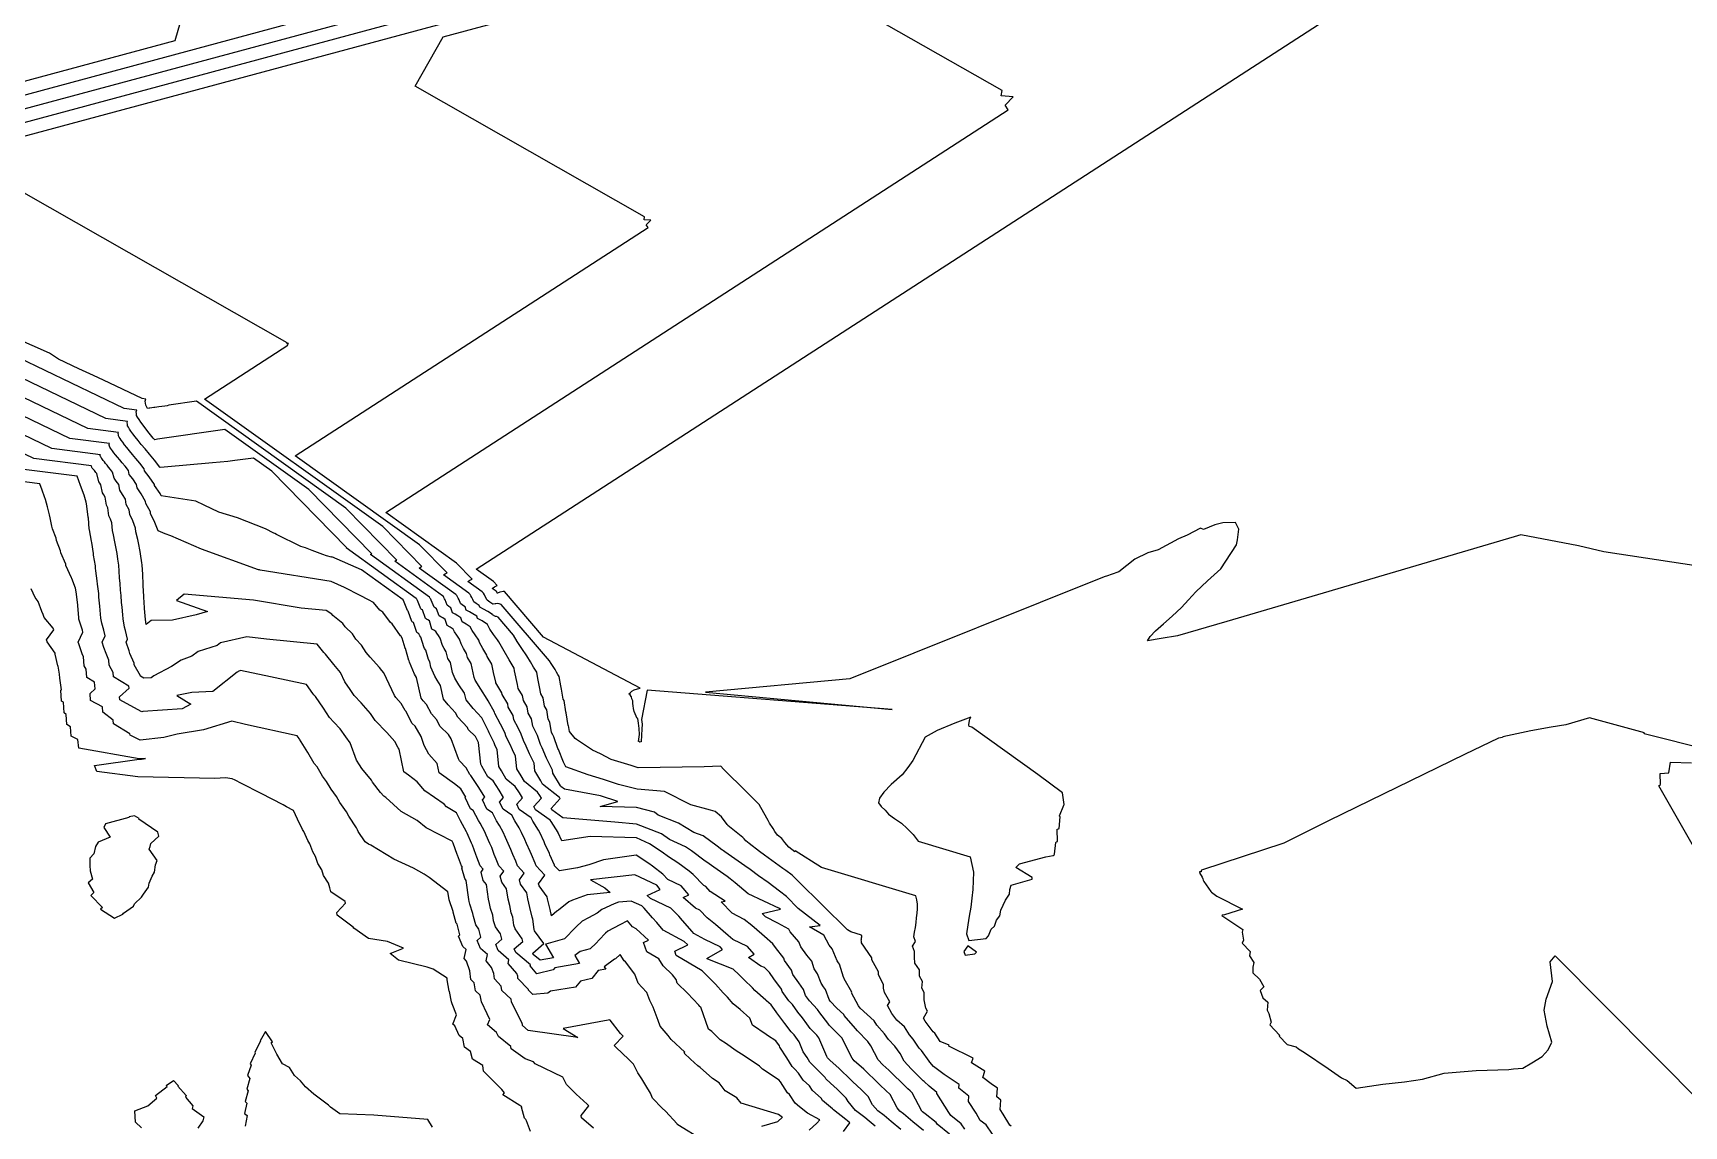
# Model space of a CAD drawing. Header units: metres. Extents: x 706349 to 713144, y 2649082 to 2655455.
# Drawn here: x 711217.5 to 711610.5, y 2652221.4 to 2652481.5 of the extents above; entities that cross this region are included whole.
import ezdxf

# ---------------------------------------------------------------- set-up
doc = ezdxf.new("R2010")
doc.units = ezdxf.units.M
doc.layers.add('C-TOPO-MAJR', color=9, linetype='Continuous')
doc.layers.add('C-TOPO-MINR', color=8, linetype='Continuous')

msp = doc.modelspace()

# ---------------------------------------------------------------- linework, layer by layer
at = {"layer": 'C-TOPO-MAJR', "color": 9, "linetype": 'Continuous', "lineweight": -3, "flags": 128}
for points, elevation in [([(711204.66, 2652454.05), (711441.5, 2652517.83)], -10), ([(711439.31, 2652220.66), (711438.43, 2652221.94), (711435.94, 2652223.87), (711435.48, 2652224.66), (711432.61, 2652229.12), (711432.63, 2652229.39), (711430.78, 2652230.89), (711429.6, 2652232.02), (711429.43, 2652232.19), (711427.12, 2652234.44), (711426.51, 2652234.99), (711424.83, 2652236.87), (711423.91, 2652238.67), (711422.62, 2652240.43), (711421.1, 2652241.97), (711420.15, 2652243.37), (711418.38, 2652245.38), (711417.71, 2652246.45), (711414.42, 2652249.41), (711413.97, 2652250), (711412.32, 2652253.07), (711412.44, 2652253.27), (711410.61, 2652256.46), (711410.47, 2652256.82), (711410.44, 2652256.86), (711409.49, 2652259.92), (711409.23, 2652260.26), (711408.89, 2652260.71), (711407.74, 2652263.6), (711407.01, 2652264.46), (711405.78, 2652266.85), (711402.34, 2652268.77), (711404.91, 2652269.11), (711399.65, 2652273.19), (711396.85, 2652275.98), (711395.17, 2652277.31), (711392.5, 2652279.36), (711390.18, 2652280.95), (711388.2, 2652282.42), (711386.92, 2652283.34), (711382.19, 2652286.61), (711381.87, 2652286.85), (711381.65, 2652287.01), (711381.5, 2652287.12), (711380.37, 2652288.02), (711377.02, 2652290.42), (711374.76, 2652291.28), (711371.16, 2652293.48), (711366.34, 2652295.34), (711365.47, 2652296.1), (711361.19, 2652297.23), (711352.49, 2652297.46), (711356.67, 2652298.61), (711352.6, 2652299.96), (711343.99, 2652301.53), (711343.13, 2652302.22), (711343.05, 2652302.34), (711341.26, 2652305.33), (711341.18, 2652306.09), (711339.74, 2652308.97), (711338.72, 2652311.37), (711338.32, 2652312.18), (711337.61, 2652314.32), (711337.11, 2652315.31), (711336.45, 2652316.52), (711336.15, 2652318.3), (711335.39, 2652319.64), (711335.15, 2652321.17), (711334.22, 2652322.68), (711334.03, 2652323.88), (711333.01, 2652325.54), (711332.86, 2652326.44), (711332.15, 2652329.71), (711332.04, 2652330.37), (711330.85, 2652332.31), (711329.63, 2652334.37), (711328.36, 2652336.6), (711328.03, 2652337.05), (711327.09, 2652338.34), (711326.26, 2652339.65), (711325.67, 2652340.75), (711324.43, 2652341.57), (711323.3, 2652342.17), (711323.12, 2652342.71), (711322.2, 2652343.31), (711321.36, 2652343.78), (711320.62, 2652344.15), (711320.34, 2652344.96), (711319.72, 2652345.36), (711319.27, 2652345.73), (711318.91, 2652346.63), (711318.67, 2652347), (711318.51, 2652347.35), (711318.37, 2652347.64), (711318.13, 2652347.86), (711309.43, 2652354.17), (711309.71, 2652354.39), (711310.08, 2652354.55), (711300.74, 2652364.07), (711258.35, 2652394.35), (711278.15, 2652407.16), (711278.15, 2652407.16), (711278.05, 2652407.3), (711278.3, 2652407.56), (711277.93, 2652407.6), (711277.96, 2652407.76), (711202.69, 2652450.59)], -10), ([(711410.46, 2652220.1), (711411.93, 2652222.17), (711411.37, 2652222.63), (711410.97, 2652222.97), (711408.01, 2652225.22), (711407.79, 2652225.48), (711405.43, 2652227.5), (711405.08, 2652228.02), (711403.01, 2652229.84), (711402.3, 2652230.95), (711400.81, 2652232.31), (711399.74, 2652233.98), (711398.83, 2652234.91), (711398.17, 2652235.55), (711396.95, 2652237.6), (711395.3, 2652240.18), (711395.17, 2652240.49), (711394.31, 2652241.67), (711392.31, 2652242.95), (711392.04, 2652243.22), (711388.77, 2652245.39), (711388.16, 2652247.08), (711385.8, 2652249.09), (711384.17, 2652250.5), (711382.83, 2652252.1), (711381.75, 2652253.06), (711379.98, 2652255.15), (711379.42, 2652255.68), (711376.78, 2652258.35), (711376.77, 2652258.36), (711376.76, 2652258.36), (711370.63, 2652262), (711370.24, 2652263.04), (711373.35, 2652264.51), (711372.49, 2652265.31), (711367.51, 2652267.98), (711366.03, 2652269.79), (711365, 2652270.95), (711362.98, 2652273.21), (711362.46, 2652273.76), (711359.92, 2652274.94), (711356.84, 2652274.66), (711355.83, 2652274.3), (711352.9, 2652272.95), (711351.81, 2652272.05), (711349.75, 2652270.95), (711348.22, 2652270.16), (711346.81, 2652268.82), (711346.1, 2652268.07), (711344.59, 2652266.49), (711344.02, 2652265.94), (711339.56, 2652264.71), (711339.51, 2652264.68), (711341.39, 2652261.42), (711338.22, 2652260.87), (711336.58, 2652262.25), (711336.48, 2652262.51), (711339.08, 2652264.8), (711339.07, 2652264.82), (711336.91, 2652267.82), (711336.81, 2652268.19), (711336.45, 2652270.6), (711336.29, 2652271.1), (711335.79, 2652273.39), (711335.25, 2652275.46), (711335.05, 2652276.89), (711333.56, 2652278.99), (711333.28, 2652279.96), (711334.44, 2652281.55), (711332.79, 2652283.32), (711332.39, 2652284.42), (711331.71, 2652285.98), (711331.26, 2652287.22), (711330.61, 2652288.63), (711329.98, 2652290.05), (711329.41, 2652291.32), (711328.57, 2652292.93), (711327.85, 2652294.05), (711326.86, 2652295.9), (711325.53, 2652296.83), (711324.48, 2652299.02), (711325.04, 2652299.62), (711323.61, 2652301.96), (711321.74, 2652304.84), (711321.47, 2652305.05), (711320.6, 2652306.61), (711318.99, 2652308.33), (711318.76, 2652308.77), (711317.03, 2652313.51), (711316.41, 2652314.57), (711314.45, 2652316.47), (711313.56, 2652318.16), (711312.34, 2652319.5), (711311.17, 2652321.67), (711310.38, 2652322.56), (711309.86, 2652323.18), (711308.8, 2652328.13), (711308.51, 2652328.56), (711308.3, 2652328.9), (711307.11, 2652331.8), (711307.05, 2652332.08), (711306.98, 2652332.2), (711306.13, 2652335), (711306.1, 2652335.05), (711306.08, 2652335.09), (711305.38, 2652337.48), (711305.05, 2652338.01), (711305, 2652338.06), (711302.96, 2652340.92), (711302.61, 2652341.2), (711300.78, 2652343.63), (711300.07, 2652344.11), (711298.51, 2652345.99), (711297.33, 2652346.64), (711295.4, 2652347.65), (711291.63, 2652349.5), (711288.5, 2652350.99), (711271.56, 2652353.69), (711271.4, 2652353.72), (711271.33, 2652353.73), (711271.24, 2652353.75), (711271.19, 2652353.78), (711257.57, 2652358.67), (711250.32, 2652361.8), (711248.95, 2652362.33), (711247.28, 2652362.99), (711246.51, 2652365.01), (711245.47, 2652367.18), (711245.43, 2652367.54), (711244.39, 2652369.49), (711244.31, 2652370.02), (711243.27, 2652371.79), (711242.3, 2652373.25), (711242.15, 2652374.03), (711241.25, 2652375.36), (711240.42, 2652376.45), (711240.19, 2652377.41), (711239.43, 2652378.37), (711238.74, 2652379.2), (711238.14, 2652379.93), (711237.61, 2652380.57), (711237.15, 2652381.13), (711236.75, 2652381.62), (711236.43, 2652382.04), (711236.17, 2652382.4), (711235.97, 2652382.7), (711235.81, 2652382.96), (711235.7, 2652383.17), (711235.66, 2652383.39), (711235.65, 2652383.57), (711235.71, 2652383.77), (711226.29, 2652384.98), (711162.03, 2652415.9)], -20), ([(711335.88, 2652220.07), (711335, 2652222.64), (711334.79, 2652222.98), (711334.49, 2652223.24), (711333.77, 2652225.87), (711333.83, 2652225.94), (711333.41, 2652226.28), (711329.33, 2652228.81), (711329.76, 2652229.33), (711329.09, 2652230.09), (711324.74, 2652234.49), (711324.55, 2652235.82), (711322.11, 2652237.33), (711321.64, 2652239.13), (711320.23, 2652240.17), (711319.81, 2652242.22), (711318.94, 2652242.93), (711317.88, 2652245.28), (711317.45, 2652245.65), (711318.34, 2652247.89), (711317.29, 2652250.5), (711317.08, 2652250.92), (711316.62, 2652253.43), (711316.52, 2652253.53), (711316.1, 2652256.2), (711316.1, 2652256.21), (711316.06, 2652256.55), (711312.76, 2652258.69), (711311.3, 2652259.18), (711304.47, 2652260.83), (711302.51, 2652262.42), (711305.71, 2652263.73), (711301.9, 2652265.29), (711297.34, 2652265.99), (711293.85, 2652268.47), (711293.7, 2652268.69), (711293.7, 2652268.72), (711289.92, 2652271.58), (711289.82, 2652272.22), (711291.86, 2652274.45), (711291.77, 2652274.82), (711288.37, 2652277.14), (711288.16, 2652278.08), (711287.86, 2652279.16), (711286.65, 2652281), (711286.25, 2652282.39), (711285.31, 2652283.84), (711284.77, 2652285.51), (711284.07, 2652286.61), (711283.38, 2652288.55), (711282.88, 2652289.31), (711281.96, 2652291.49), (711281.64, 2652291.96), (711280.46, 2652294.42), (711279.47, 2652296.5), (711277.86, 2652297.37), (711277.04, 2652297.84), (711271.84, 2652300.52), (711267.11, 2652302.94), (711265.6, 2652303.7), (711264.88, 2652304.02), (711263.28, 2652304.26), (711260.79, 2652304.12), (711242.46, 2652304.49), (711232.67, 2652305.73), (711232.13, 2652307.15), (711242.74, 2652308.72), (711243.33, 2652308.72), (711244.3, 2652308.82), (711242.74, 2652308.81), (711228.44, 2652311.31), (711228.2, 2652313.37), (711226.61, 2652314.13), (711226.39, 2652316.42), (711225.57, 2652316.91), (711225.37, 2652319.35), (711224.92, 2652319.69), (711224.72, 2652322.24), (711224.31, 2652322.46), (711224.13, 2652325.08), (711224.24, 2652325.19), (711223.91, 2652327.96), (711223.86, 2652327.99), (711223.8, 2652328.89), (711223.46, 2652330.83), (711223.43, 2652330.91), (711222.8, 2652333.7), (711222.74, 2652333.92), (711220.85, 2652336.61), (711220.67, 2652337.11), (711222.43, 2652339.49), (711222.28, 2652339.85), (711220.16, 2652342.4), (711219.88, 2652343.08), (711219.59, 2652343.81), (711218.72, 2652346.17), (711218.03, 2652347.13), (711217.09, 2652349.25)], -30), ([(711243.34, 2652220.99), (711241.87, 2652222.33), (711241.73, 2652224.99), (711244.86, 2652226.17), (711246.97, 2652228.06), (711246.62, 2652228.67), (711249.4, 2652230.81), (711249.21, 2652231.05), (711250.97, 2652232.23), (711252.01, 2652231.05), (711251.97, 2652230.92), (711253.92, 2652228.69), (711253.81, 2652228.3), (711255.51, 2652226.2), (711255.38, 2652225.58), (711258.14, 2652223.63), (711257.95, 2652222.62), (711256.74, 2652220.92)], -30)]:
    msp.add_lwpolyline(points, dxfattribs=dict(at, elevation=elevation))
at = {"layer": 'C-TOPO-MINR', "color": 8, "linetype": 'Continuous', "lineweight": -3, "flags": 128}
for points, elevation in [([(711445.86, 2652219.49), (711444.39, 2652221.65), (711442.97, 2652222.75), (711441.97, 2652224.44), (711440.18, 2652227.24), (711440.26, 2652228.49), (711437.88, 2652230.42), (711437.97, 2652231.32), (711434.41, 2652233.68), (711431.85, 2652235.59), (711430.99, 2652236.56), (711430.85, 2652236.83), (711429.01, 2652239.34), (711428.46, 2652239.9), (711426.98, 2652242.1), (711426.13, 2652243.07), (711424.93, 2652244.97), (711423.11, 2652246.61), (711421.92, 2652248.19), (711420.9, 2652250.07), (711421.43, 2652250.99), (711420.17, 2652253.2), (711419.98, 2652254.17), (711419.97, 2652255.03), (711418.73, 2652257.44), (711418.78, 2652258.11), (711417.17, 2652260.97), (711417.16, 2652261.44), (711414.69, 2652265.02), (711414.69, 2652265.18), (711414.69, 2652265.33), (711414.63, 2652265.48), (711414.72, 2652265.6), (711414.67, 2652265.73), (711414.69, 2652265.86), (711414.71, 2652265.99), (711414.73, 2652266.11), (711414.74, 2652266.24), (711414.76, 2652266.37), (711414.76, 2652266.49), (711414.77, 2652266.62), (711414.75, 2652266.73), (711414.72, 2652266.84), (711412.16, 2652267.61), (711411.35, 2652268.12), (711410.88, 2652268.58), (711409.92, 2652269.53), (711406.88, 2652272.52), (711398.22, 2652281.06), (711396.66, 2652282.18), (711395.95, 2652282.67), (711393.33, 2652284.56), (711391.61, 2652285.82), (711390.43, 2652286.7), (711387.96, 2652288.66), (711387.17, 2652289.27), (711386.78, 2652289.71), (711386.5, 2652290.08), (711382.89, 2652292.94), (711382.81, 2652293.05), (711382.76, 2652293.14), (711381.36, 2652294.95), (711379.88, 2652296.24), (711378.75, 2652296.54), (711374.11, 2652297.85), (711367.79, 2652300.98), (711361.32, 2652301.53), (711356.86, 2652302.65), (711353.31, 2652303.83), (711349.63, 2652304.97), (711344.36, 2652306.89), (711343.8, 2652308), (711342.55, 2652310.97), (711342.41, 2652311.26), (711341.5, 2652313.98), (711341.26, 2652314.45), (711340.95, 2652315.02), (711340.54, 2652317.49), (711340.14, 2652318.19), (711339.8, 2652320.45), (711339.27, 2652321.3), (711338.97, 2652323.25), (711338.37, 2652324.23), (711338.08, 2652325.91), (711337.65, 2652327.91), (711337.4, 2652329.36), (711336.65, 2652330.58), (711335.88, 2652331.89), (711335.07, 2652333.3), (711333.86, 2652334.99), (711332.75, 2652336.67), (711331.84, 2652338.2), (711328.21, 2652342.46), (711327.81, 2652342.64), (711327.56, 2652342.66), (711326.91, 2652343.01), (711326.88, 2652343.08), (711325.77, 2652343.81), (711324.76, 2652344.37), (711323.86, 2652344.82), (711323.73, 2652345.22), (711322.97, 2652345.7), (711322.42, 2652346.15), (711322.21, 2652346.67), (711321.92, 2652347.13), (711321.73, 2652347.55), (711321.56, 2652347.91), (711321.27, 2652348.17), (711315.22, 2652352.56), (711315.58, 2652352.83), (711316.06, 2652353.04), (711309.53, 2652359.7), (711279.9, 2652380.86), (711363.89, 2652435.2), (711363.89, 2652435.2), (711363.48, 2652435.81), (711364.54, 2652436.91), (711362.95, 2652437.05), (711363.08, 2652437.76), (711308.48, 2652468.83), (711315.16, 2652480.54), (711489.03, 2652527.37)], -8), ([(711155.79, 2652444.15), (711393.96, 2652508.29)], -12), ([(711142.19, 2652450.27), (711251.36, 2652479.67), (711258.54, 2652504.59)], -18), ([(711151.25, 2652446.19), (711346.43, 2652498.75)], -14), ([(711620.18, 2652353.68), (711591.44, 2652358.03), (711585.39, 2652359.42), (711571.67, 2652362.09), (711570.05, 2652361.58), (711523.27, 2652347.79), (711501.66, 2652341.46), (711489.95, 2652338.07), (711486.06, 2652337.39), (711482.77, 2652336.82), (711483.43, 2652337.85), (711484.66, 2652339.19), (711486.57, 2652340.88), (711488.63, 2652342.72), (711490.89, 2652344.75), (711492.54, 2652346.58), (711494.31, 2652348.51), (711497.11, 2652351.09), (711500.24, 2652353.96), (711501.44, 2652355.81), (711504.01, 2652359.67), (711504.19, 2652360.9), (711504.36, 2652362.15), (711504.54, 2652363.38), (711503.7, 2652364.98), (711500.71, 2652364.89), (711498.81, 2652364.45), (711496.14, 2652363.33), (711495.38, 2652363.69), (711492.26, 2652362.02), (711490.18, 2652361.13), (711485.33, 2652358.54), (711482.84, 2652357.8), (711479.74, 2652356.28), (711475.99, 2652353.27), (711474.14, 2652352.61), (711473.3, 2652352.32), (711472.49, 2652352.04), (711411.93, 2652327.84), (711377.56, 2652324.61), (711422.04, 2652320.52), (711363.68, 2652325.15), (711362.31, 2652318.13), (711362.48, 2652317.04), (711362.45, 2652315.84), (711362.31, 2652314.43), (711362.3, 2652312.78), (711361.91, 2652312.71), (711361.67, 2652312.87), (711361.62, 2652312.93), (711361.84, 2652314.54), (711361.77, 2652315.99), (711361.6, 2652317.24), (711361.43, 2652318.33), (711361.35, 2652318.4), (711360.62, 2652320.04), (711360.47, 2652320.72), (711360.38, 2652321.35), (711360.26, 2652321.97), (711360.29, 2652322.52), (711360.26, 2652322.55), (711360.03, 2652323.05), (711359.99, 2652323.51), (711359.9, 2652323.57), (711359.63, 2652324.02), (711359.33, 2652324.23), (711359.74, 2652324.56), (711360.01, 2652324.91), (711360.63, 2652325.19), (711361.4, 2652325.41), (711362.02, 2652325.62), (711338.98, 2652337.69), (711329.7, 2652348.56), (711329.64, 2652348.58), (711329.57, 2652348.59), (711329.49, 2652348.61), (711329.38, 2652348.6), (711328.72, 2652348.42), (711328.62, 2652348.41), (711328.1, 2652348.18), (711328.01, 2652348.18), (711327.89, 2652348.49), (711327.54, 2652348.8), (711326.81, 2652349.34), (711327.33, 2652349.73), (711328.02, 2652350.02), (711327.11, 2652350.95), (711323.01, 2652353.88), (711535.38, 2652491.27)], -4), ([(711146.72, 2652448.23), (711298.89, 2652489.21)], -16), ([(711450.35, 2652221.35), (711450, 2652221.62), (711448.47, 2652224.23), (711447.75, 2652225.35), (711447.89, 2652227.58), (711446.9, 2652228.38), (711447.11, 2652230.45), (711445.61, 2652231.45), (711443.59, 2652232.95), (711444.07, 2652234.46), (711440.87, 2652236.44), (711441.26, 2652237.52), (711435.53, 2652240.37), (711435.57, 2652240.68), (711433.42, 2652241.48), (711432.15, 2652243.5), (711431.8, 2652243.81), (711429.86, 2652246.38), (711429.49, 2652247.07), (711430.42, 2652248.72), (711429.99, 2652249.47), (711429.61, 2652251.45), (711429.6, 2652253.2), (711429.08, 2652254.19), (711429.22, 2652255.81), (711428.53, 2652257.03), (711428.51, 2652258.6), (711427.41, 2652260.19), (711427.35, 2652261.61), (711427.36, 2652262.91), (711426.84, 2652264.19), (711427.6, 2652265.32), (711427.19, 2652266.43), (711427.36, 2652267.56), (711427.54, 2652268.67), (711427.74, 2652269.79), (711427.84, 2652270.91), (711427.97, 2652272.03), (711428.03, 2652273.12), (711428.06, 2652274.23), (711427.87, 2652275.19), (711427.66, 2652276.14), (711405.17, 2652282.91), (711398.96, 2652286.87), (711398.86, 2652286.67), (711397.45, 2652287.75), (711396.46, 2652288.89), (711395.71, 2652289.84), (711394.75, 2652290.61), (711394.12, 2652291.49), (711393.72, 2652292.23), (711392.79, 2652293.43), (711392.52, 2652294.06), (711390.73, 2652297.23), (711390.35, 2652297.88), (711387.26, 2652301.02), (711381.89, 2652306.32), (711381.19, 2652307.01), (711377.22, 2652306.83), (711361.52, 2652306.61), (711359.88, 2652307.15), (711355.14, 2652308.63), (711352.55, 2652309.99), (711350.69, 2652310.85), (711346.87, 2652313.38), (711346.55, 2652313.6), (711345.17, 2652315.24), (711344.93, 2652316.68), (711344.9, 2652316.74), (711344.44, 2652319.74), (711344.32, 2652319.92), (711343.91, 2652322.63), (711343.72, 2652322.93), (711343.31, 2652325.37), (711343.15, 2652326.11), (711342.77, 2652328.34), (711342.45, 2652328.85), (711342.13, 2652329.4), (711341.79, 2652330), (711341.28, 2652330.71), (711340.81, 2652331.42), (711340.43, 2652332.06), (711328.95, 2652345.51), (711328.73, 2652345.61), (711328.43, 2652345.63), (711328.08, 2652345.71), (711327.64, 2652345.69), (711327.48, 2652345.65), (711327.02, 2652345.61), (711326.99, 2652345.6), (711326.92, 2652345.6), (711326.22, 2652346.04), (711325.58, 2652346.56), (711325.52, 2652346.72), (711325.18, 2652347.26), (711324.95, 2652347.76), (711324.75, 2652348.18), (711324.41, 2652348.49), (711321.02, 2652350.95), (711321.46, 2652351.28), (711322.04, 2652351.53), (711318.32, 2652355.32), (711301.46, 2652367.37), (711449.64, 2652463.23), (711449.64, 2652463.23), (711448.9, 2652464.32), (711450.78, 2652466.26), (711447.97, 2652466.51), (711448.2, 2652467.76), (711414.27, 2652487.06)], -6), ([(711417.99, 2652221.38), (711416.55, 2652222.56), (711415.54, 2652223.42), (711413.3, 2652225.13), (711411.5, 2652227.23), (711411.08, 2652228.02), (711408.91, 2652230.18), (711407.37, 2652231.62), (711406.24, 2652232.64), (711406.07, 2652232.92), (711403.94, 2652235.11), (711402.4, 2652236.58), (711401.74, 2652237.68), (711400.86, 2652239.07), (711399.86, 2652241.42), (711398.67, 2652243.07), (711397.94, 2652243.8), (711396.47, 2652245.8), (711394.59, 2652248.32), (711394.42, 2652248.54), (711393.19, 2652250.22), (711392.07, 2652251.18), (711391.92, 2652251.36), (711389.35, 2652253.66), (711388.79, 2652254.32), (711386.78, 2652256.18), (711385.59, 2652257.38), (711384.18, 2652258.73), (711378.15, 2652261.07), (711377.92, 2652261.24), (711381.63, 2652263.4), (711381.07, 2652264.06), (711377.45, 2652265.78), (711374.8, 2652267.2), (711374.4, 2652267.7), (711372.1, 2652270.29), (711371.2, 2652271.3), (711369.34, 2652273.27), (711364.49, 2652275.52), (711363.66, 2652276.25), (711366.82, 2652277.7), (711365.96, 2652278.73), (711360.77, 2652281.15), (711350.21, 2652279.96), (711353.63, 2652278.04), (711354.91, 2652276.94), (711349.43, 2652276.43), (711345.88, 2652275.17), (711345.03, 2652274.78), (711342.59, 2652272.76), (711342.34, 2652272.62), (711342.15, 2652272.52), (711340.94, 2652271.38), (711340.61, 2652272.93), (711339.93, 2652275.5), (711339.87, 2652275.92), (711337.99, 2652278.56), (711337.85, 2652279.04), (711339.33, 2652281.07), (711337.23, 2652283.33), (711337.01, 2652283.95), (711336.12, 2652285.97), (711335.84, 2652286.73), (711334.98, 2652288.6), (711334.56, 2652289.54), (711333.78, 2652291.27), (711333.2, 2652292.38), (711332.17, 2652293.99), (711331.45, 2652295.33), (711329.39, 2652296.77), (711328.56, 2652298.5), (711329.53, 2652299.54), (711328.44, 2652301.32), (711327.02, 2652303.51), (711325.8, 2652304.48), (711324.36, 2652307.06), (711324.08, 2652307.52), (711323.55, 2652312.68), (711323.47, 2652312.83), (711323.41, 2652312.97), (711322.86, 2652314.08), (711321.11, 2652315.79), (711320.89, 2652316.22), (711318.61, 2652318.7), (711318.06, 2652319.72), (711316.34, 2652321.66), (711315.21, 2652323), (711314.52, 2652326.25), (711313.69, 2652327.48), (711313.11, 2652328.43), (711312.23, 2652330.56), (711311.97, 2652331.88), (711311.63, 2652332.43), (711310.97, 2652334.6), (711310.72, 2652335.05), (711310.51, 2652335.43), (711309.83, 2652337.75), (711309.61, 2652338.07), (711309.44, 2652338.32), (711309.33, 2652338.54), (711309.08, 2652338.7), (711308.86, 2652338.82), (711308.08, 2652341.22), (711307.93, 2652341.32), (711307.78, 2652341.4), (711307.66, 2652341.47), (711306.8, 2652343.94), (711306.71, 2652344), (711306.64, 2652344.05), (711305.69, 2652346.44), (711305.65, 2652346.49), (711305.63, 2652346.53), (711305.62, 2652346.57), (711305.59, 2652346.6), (711295.71, 2652353.76), (711288.63, 2652356.84), (711288.53, 2652356.78), (711287.33, 2652357.05), (711286.45, 2652357.43), (711283.97, 2652358.36), (711282.34, 2652358.94), (711281.27, 2652359.32), (711275.44, 2652362.18), (711275.04, 2652362.35), (711274.79, 2652362.45), (711272.82, 2652363.52), (711266.19, 2652366.14), (711261.71, 2652367.48), (711258.24, 2652369.12), (711256.29, 2652370.09), (711248.03, 2652371.37), (711247.73, 2652371.88), (711246.43, 2652373.84), (711246.39, 2652374.06), (711245.17, 2652375.84), (711244.06, 2652377.32), (711243.95, 2652377.8), (711242.91, 2652379.1), (711241.97, 2652380.23), (711241.17, 2652381.22), (711240.44, 2652382.08), (711239.82, 2652382.84), (711239.28, 2652383.5), (711238.85, 2652384.08), (711238.49, 2652384.56), (711238.22, 2652384.97), (711238, 2652385.32), (711237.86, 2652385.61), (711237.81, 2652385.9), (711237.8, 2652386.15), (711237.86, 2652386.42), (711230.58, 2652387.36), (711155.9, 2652423.29)], -18), ([(711424.05, 2652220.59), (711421.74, 2652222.49), (711420.11, 2652223.87), (711418.58, 2652225.03), (711417.35, 2652226.47), (711416.3, 2652228.45), (711414.72, 2652230.04), (711412.6, 2652232.01), (711412.02, 2652232.56), (711409.58, 2652234.91), (711409.34, 2652235.15), (711407.25, 2652237.02), (711406.62, 2652237.62), (711406.53, 2652237.77), (711406.42, 2652237.95), (711404.55, 2652242.36), (711404.08, 2652243.01), (711402.48, 2652244.61), (711401.67, 2652245.72), (711400.63, 2652247.11), (711399.59, 2652248.46), (711398.26, 2652250.28), (711397.38, 2652251.22), (711395.85, 2652253.42), (711395.67, 2652253.93), (711393.86, 2652256.41), (711392.79, 2652257.95), (711391.59, 2652259.1), (711390.73, 2652259.43), (711387.84, 2652261.52), (711389.13, 2652262.27), (711387.6, 2652264.08), (711384.07, 2652265.75), (711382.95, 2652266.75), (711379.96, 2652269.32), (711379.58, 2652269.65), (711377.95, 2652270.94), (711376.23, 2652272.77), (711375.18, 2652273.26), (711372.3, 2652275.81), (711373.61, 2652276.41), (711371.82, 2652278.56), (711368.65, 2652280.04), (711367.44, 2652281.31), (711364.93, 2652283.27), (711364.1, 2652283.88), (711361.07, 2652285.82), (711353.28, 2652284.74), (711349.83, 2652283.52), (711347.09, 2652282.87), (711342.79, 2652282.13), (711341.67, 2652283.34), (711341.62, 2652283.47), (711340.53, 2652285.96), (711340.43, 2652286.24), (711339.35, 2652288.58), (711339.15, 2652289.02), (711338.16, 2652291.22), (711337.84, 2652291.83), (711336.49, 2652293.93), (711336.04, 2652294.77), (711333.25, 2652296.71), (711332.64, 2652297.97), (711334.02, 2652299.47), (711333.28, 2652300.69), (711332.3, 2652302.19), (711330.13, 2652303.92), (711329.03, 2652305.88), (711328.38, 2652306.97), (711327.96, 2652311.03), (711327.54, 2652311.87), (711327.24, 2652312.57), (711326.06, 2652314.95), (711325.93, 2652315.34), (711324.63, 2652317.9), (711324.3, 2652318.51), (711322.3, 2652320.76), (711320.57, 2652322.82), (711320.23, 2652324.38), (711318.87, 2652326.4), (711317.93, 2652327.95), (711317.36, 2652329.32), (711316.9, 2652331.67), (711316.28, 2652332.66), (711315.81, 2652334.2), (711315.34, 2652335.05), (711314.94, 2652335.77), (711314.44, 2652337.5), (711313.98, 2652338.13), (711313.65, 2652338.66), (711313.41, 2652339.09), (711312.92, 2652339.42), (711312.47, 2652339.65), (711311.84, 2652341.59), (711311.5, 2652341.82), (711311.18, 2652342), (711310.9, 2652342.14), (711310.19, 2652344.19), (711309.96, 2652344.34), (711309.8, 2652344.47), (711308.99, 2652346.48), (711308.91, 2652346.61), (711308.85, 2652346.73), (711308.81, 2652346.84), (711308.72, 2652346.91), (711292.05, 2652359.01), (711292.1, 2652359.04), (711292.15, 2652359.07), (711274.36, 2652377.2), (711269.95, 2652380.35), (711265.57, 2652379.73), (711263.85, 2652379.55), (711260.25, 2652379.21), (711248.68, 2652378.2), (711247.75, 2652378.12), (711247.7, 2652378.18), (711247.7, 2652378.19), (711246.4, 2652379.83), (711245.21, 2652381.25), (711244.19, 2652382.5), (711243.28, 2652383.59), (711242.49, 2652384.54), (711241.81, 2652385.38), (711241.27, 2652386.11), (711240.81, 2652386.72), (711240.48, 2652387.24), (711240.2, 2652387.69), (711240.02, 2652388.04), (711239.95, 2652388.41), (711239.94, 2652388.73), (711240.02, 2652389.07), (711234.87, 2652389.73), (711181.24, 2652415.54)], -16), ([(711435.62, 2652219.48), (711432.75, 2652221.83), (711432.47, 2652222.24), (711429.85, 2652224.27), (711429.25, 2652224.78), (711429.15, 2652224.85), (711429.07, 2652224.95), (711426.75, 2652229.32), (711426.32, 2652229.75), (711425.76, 2652230.27), (711423.74, 2652232.2), (711422.81, 2652233.1), (711421.19, 2652234.67), (711419.75, 2652235.97), (711418.66, 2652237.19), (711416.96, 2652240.51), (711416.22, 2652241.52), (711413.73, 2652244.03), (711413.32, 2652244.64), (711410.62, 2652247.7), (711410.48, 2652247.92), (711408.83, 2652249.41), (711407.24, 2652251.1), (711406.98, 2652251.47), (711406.15, 2652253.91), (711405.67, 2652254.56), (711405.1, 2652255.39), (711404.24, 2652257.65), (711403.42, 2652258.81), (711402.85, 2652260.63), (711401.73, 2652262.08), (711400.25, 2652264.02), (711399.77, 2652265.24), (711397.75, 2652267.61), (711397.43, 2652268.23), (711394.81, 2652269.69), (711391.85, 2652271.21), (711391.08, 2652272), (711395.43, 2652273.02), (711395.21, 2652273.16), (711387.71, 2652276.65), (711384.62, 2652279.3), (711383.46, 2652280.22), (711382.75, 2652280.76), (711379.53, 2652282.96), (711377.92, 2652284.16), (711377.46, 2652284.46), (711374.25, 2652286.91), (711372.85, 2652287.81), (711369.04, 2652289.58), (711367.13, 2652290.95), (711361.17, 2652293.21), (711356.02, 2652293.73), (711343.64, 2652294.74), (711340.96, 2652296.6), (711340.81, 2652296.93), (711343.01, 2652299.31), (711342.94, 2652299.42), (711342.86, 2652299.55), (711338.79, 2652302.78), (711338.38, 2652303.52), (711336.97, 2652305.88), (711336.78, 2652307.74), (711335.67, 2652309.93), (711334.9, 2652311.77), (711334.23, 2652313.11), (711333.72, 2652314.66), (711332.95, 2652316.18), (711331.94, 2652318.02), (711331.76, 2652319.11), (711330.63, 2652321.09), (711330.51, 2652321.88), (711329.16, 2652324.06), (711329.1, 2652324.51), (711327.65, 2652326.84), (711327.63, 2652326.98), (711327.12, 2652329.32), (711326.74, 2652331.26), (711325.59, 2652333.11), (711325.5, 2652333.41), (711324.57, 2652335.04), (711323.81, 2652336.44), (711323.65, 2652337), (711322.72, 2652338.27), (711322.06, 2652339.32), (711321.58, 2652340.2), (711320.59, 2652340.85), (711319.69, 2652341.33), (711319.36, 2652342.34), (711318.63, 2652342.82), (711317.97, 2652343.18), (711317.38, 2652343.48), (711316.96, 2652344.71), (711316.47, 2652345.02), (711316.11, 2652345.31), (711315.6, 2652346.58), (711315.42, 2652346.87), (711315.29, 2652347.14), (711315.18, 2652347.37), (711315, 2652347.54), (711303.64, 2652355.79), (711303.84, 2652355.94), (711304.11, 2652356.05), (711291.95, 2652368.45), (711256.39, 2652393.84), (711249.84, 2652392.92), (711249.4, 2652392.8), (711248.85, 2652392.69), (711248.18, 2652392.58), (711247.42, 2652392.5), (711246.47, 2652392.35), (711246.24, 2652392.4), (711245.33, 2652392.23), (711245.25, 2652392.23), (711245.17, 2652392.22), (711244.77, 2652392.11), (711244.59, 2652392.41), (711244.33, 2652392.91), (711244.24, 2652393.43), (711244.22, 2652393.88), (711244.34, 2652394.36), (711243.46, 2652394.47), (711234.31, 2652398.88), (711231.92, 2652399.96), (711228.44, 2652401.57), (711223.6, 2652403.9), (711221.41, 2652405.33), (711201.42, 2652414.13)], -12), ([(711402.27, 2652220.41), (711404.06, 2652222.12), (711404.83, 2652222.91), (711401.82, 2652224.48), (711399.96, 2652225.96), (711398.96, 2652226.82), (711397.58, 2652228.9), (711397.08, 2652229.34), (711395.42, 2652231.92), (711395.37, 2652231.97), (711395.14, 2652232.33), (711391.15, 2652234.96), (711390.45, 2652235.61), (711386.99, 2652237.95), (711384.6, 2652239.49), (711382.59, 2652240.96), (711381.07, 2652241.93), (711379.09, 2652243.93), (711378.33, 2652244.44), (711376.43, 2652249.67), (711376.33, 2652249.75), (711376.26, 2652249.81), (711375.97, 2652250.17), (711373.27, 2652253.03), (711370.87, 2652255.43), (711370.57, 2652256.26), (711369.72, 2652257.37), (711367.5, 2652259.55), (711366.44, 2652261.18), (711363.6, 2652262.86), (711362.79, 2652265.04), (711363.99, 2652265.61), (711361.08, 2652268.3), (711360.22, 2652268.76), (711358.99, 2652270.25), (711357.16, 2652269.27), (711354.29, 2652267.79), (711353.74, 2652267.27), (711352.23, 2652265.68), (711351.54, 2652264.94), (711350.11, 2652263.57), (711347.73, 2652262.92), (711346.5, 2652261.99), (711347.6, 2652260.06), (711341.71, 2652259.05), (711341.3, 2652258.54), (711337.45, 2652257.62), (711335.85, 2652259.52), (711335.9, 2652259.76), (711332.39, 2652262.71), (711332.06, 2652263.53), (711334.09, 2652265.32), (711333.92, 2652265.97), (711332.25, 2652268.29), (711331.98, 2652269.22), (711331.71, 2652271.07), (711331.35, 2652272.13), (711330.98, 2652273.86), (711330.57, 2652275.42), (711330.23, 2652277.86), (711329.12, 2652279.42), (711328.71, 2652280.88), (711329.55, 2652282.03), (711328.36, 2652283.32), (711327.78, 2652284.89), (711327.3, 2652285.99), (711326.68, 2652287.71), (711326.24, 2652288.66), (711325.39, 2652290.57), (711325.03, 2652291.37), (711323.93, 2652293.48), (711323.53, 2652294.11), (711322.28, 2652296.46), (711321.67, 2652296.88), (711320.4, 2652299.54), (711320.55, 2652299.69), (711319.36, 2652301.63), (711317.82, 2652302.81), (711314.18, 2652305.41), (711313.74, 2652307.67), (711311.69, 2652309.86), (711310.64, 2652311.96), (711309.86, 2652314.09), (711308.43, 2652316.54), (711307.79, 2652317.16), (711306.24, 2652320.11), (711306.07, 2652320.3), (711305.17, 2652321.96), (711303.84, 2652323.4), (711303.72, 2652323.58), (711303.55, 2652323.81), (711301.03, 2652329.22), (711300.56, 2652329.79), (711299.94, 2652330.54), (711297.74, 2652332.94), (711296.78, 2652334.09), (711295.72, 2652335.81), (711294.36, 2652337.23), (711293.54, 2652338.53), (711291.79, 2652340.19), (711291.21, 2652341.01), (711288.83, 2652342.9), (711288.62, 2652343.18), (711287.29, 2652344.08), (711281.35, 2652344.61), (711269.98, 2652346.54), (711253.5, 2652347.97), (711251.62, 2652346.43), (711259.07, 2652343.8), (711256.31, 2652343.06), (711250.67, 2652341.77), (711245.65, 2652341.71), (711244.44, 2652340.7), (711244.25, 2652341.89), (711244.25, 2652341.93), (711244.03, 2652344.58), (711244.01, 2652344.7), (711243.88, 2652347.24), (711243.86, 2652347.45), (711243.74, 2652349.93), (711243.7, 2652350.22), (711243.6, 2652352.63), (711243.45, 2652354.91), (711243.37, 2652355.37), (711243.12, 2652357.55), (711243.03, 2652358.14), (711242.61, 2652360.19), (711242.48, 2652360.92), (711241.94, 2652362.81), (711241.88, 2652363.67), (711241.22, 2652365.41), (711240.51, 2652366.88), (711240.38, 2652368), (711239.68, 2652369.3), (711239.5, 2652370.53), (711238.82, 2652371.7), (711238.18, 2652372.67), (711237.91, 2652374.01), (711237.32, 2652374.87), (711236.78, 2652375.58), (711236.44, 2652377.02), (711235.95, 2652377.64), (711235.5, 2652378.18), (711235.12, 2652378.65), (711234.77, 2652379.06), (711234.48, 2652379.42), (711234.22, 2652379.73), (711234.02, 2652380.01), (711233.84, 2652380.24), (711233.72, 2652380.43), (711233.61, 2652380.6), (711233.54, 2652380.74), (711233.52, 2652380.87), (711233.51, 2652381), (711233.55, 2652381.12), (711221.99, 2652382.61), (711168.16, 2652408.51)], -22), ([(711429.49, 2652220.31), (711426.92, 2652222.42), (711424.68, 2652224.32), (711423.87, 2652224.94), (711423.21, 2652225.71), (711421.52, 2652228.89), (711420.52, 2652229.89), (711419.18, 2652231.14), (711417.88, 2652232.38), (711416.19, 2652234), (711415.27, 2652234.91), (711412.99, 2652236.95), (711412.49, 2652237.51), (711410.01, 2652242.36), (711409.83, 2652242.61), (711407.9, 2652244.55), (711407.02, 2652245.43), (711406.87, 2652245.64), (711406.67, 2652245.9), (711404.77, 2652248.37), (711404.2, 2652249.15), (711402.31, 2652251.16), (711401.42, 2652252.44), (711400.91, 2652253.92), (711399.77, 2652255.49), (711398.4, 2652257.44), (711398.01, 2652258.47), (711396.4, 2652260.75), (711396.21, 2652261.34), (711394.23, 2652263.9), (711393.59, 2652264.74), (711391.61, 2652266.5), (711390.97, 2652267.05), (711388.63, 2652269.08), (711386.75, 2652270.57), (711383.89, 2652272.03), (711381.27, 2652274.71), (711382.25, 2652274.94), (711378.67, 2652277.2), (711377.68, 2652278.39), (711377.16, 2652278.64), (711374.64, 2652281.28), (711373.66, 2652282.04), (711371.01, 2652284.02), (711368.8, 2652285.44), (711367.29, 2652286.59), (711364.24, 2652288.54), (711361.15, 2652289.97), (711350.13, 2652290.27), (711343.39, 2652289.28), (711342.53, 2652291.17), (711342.48, 2652291.28), (711340.81, 2652293.88), (711340.63, 2652294.2), (711337.1, 2652296.66), (711336.73, 2652297.45), (711338.52, 2652299.39), (711338.11, 2652300.05), (711337.58, 2652300.87), (711334.46, 2652303.35), (711333.71, 2652304.7), (711332.67, 2652306.43), (711332.37, 2652309.38), (711331.6, 2652310.9), (711331.07, 2652312.17), (711330.15, 2652314.03), (711329.82, 2652315), (711328.79, 2652317.04), (711327.44, 2652319.52), (711327.37, 2652319.91), (711325.88, 2652322.54), (711325.87, 2652322.6), (711325.62, 2652323), (711324.06, 2652325.31), (711322.74, 2652327.47), (711322.48, 2652328.09), (711321.82, 2652331.47), (711320.93, 2652332.89), (711320.65, 2652333.81), (711319.95, 2652335.04), (711319.38, 2652336.1), (711319.04, 2652337.25), (711318.35, 2652338.2), (711317.85, 2652338.99), (711317.5, 2652339.65), (711316.76, 2652340.13), (711316.08, 2652340.49), (711315.6, 2652341.96), (711315.07, 2652342.32), (711314.57, 2652342.59), (711314.14, 2652342.81), (711313.57, 2652344.45), (711313.21, 2652344.68), (711312.96, 2652344.89), (711312.3, 2652346.53), (711312.16, 2652346.74), (711312.07, 2652346.94), (711311.99, 2652347.11), (711311.86, 2652347.23), (711297.85, 2652357.4), (711297.97, 2652357.49), (711298.13, 2652357.56), (711283.15, 2652372.82), (711263.17, 2652387.1), (711247.16, 2652384.83), (711246.48, 2652384.65), (711246.11, 2652385.1), (711245.16, 2652386.25), (711244.34, 2652387.26), (711243.69, 2652388.14), (711243.14, 2652388.88), (711242.73, 2652389.51), (711242.39, 2652390.05), (711242.17, 2652390.48), (711242.1, 2652390.92), (711242.08, 2652391.3), (711242.18, 2652391.71), (711239.17, 2652392.1), (711207.78, 2652407.21)], -14), ([(711390.98, 2652221.39), (711394.81, 2652222.47), (711395.87, 2652223.55), (711395.59, 2652223.7), (711394.98, 2652224.18), (711386.03, 2652226.81), (711385.02, 2652228.12), (711382.23, 2652229.76), (711380.82, 2652231.68), (711379.21, 2652232.71), (711376.34, 2652235.32), (711375.78, 2652235.69), (711374.02, 2652237.34), (711372.48, 2652238.77), (711372.68, 2652238.99), (711369.44, 2652241.97), (711368.69, 2652242.96), (711366.82, 2652245.17), (711366.3, 2652246.55), (711365.08, 2652249.67), (711364.35, 2652251.31), (711363.65, 2652253.19), (711362.45, 2652254.46), (711361.56, 2652255.36), (711360.76, 2652257.56), (711358.5, 2652260.47), (711358.24, 2652260.73), (711357.26, 2652262.23), (711356.19, 2652261.21), (711355.91, 2652261.13), (711353.48, 2652259.29), (711353.82, 2652258.71), (711352.03, 2652258.4), (711350.54, 2652256.51), (711347.79, 2652255.85), (711346.64, 2652254.45), (711340.71, 2652253.47), (711340.07, 2652252.98), (711336.51, 2652252.7), (711335.43, 2652253.74), (711335.41, 2652253.9), (711332.94, 2652256.48), (711332.87, 2652257.05), (711332.65, 2652257.67), (711330.61, 2652260.11), (711330.79, 2652260.98), (711328.19, 2652263.16), (711327.64, 2652264.56), (711329.1, 2652265.85), (711328.77, 2652267.11), (711327.58, 2652268.77), (711327.15, 2652270.25), (711326.96, 2652271.54), (711326.42, 2652273.16), (711326.17, 2652274.33), (711325.89, 2652275.38), (711325.41, 2652278.84), (711324.69, 2652279.85), (711324.14, 2652281.8), (711324.66, 2652282.51), (711323.92, 2652283.31), (711323.17, 2652285.37), (711322.89, 2652286), (711322.09, 2652288.2), (711321.87, 2652288.69), (711320.81, 2652291.09), (711320.66, 2652291.42), (711319.29, 2652294.02), (711319.2, 2652294.16), (711318.28, 2652295.91), (711315.96, 2652297.35), (711315.36, 2652297.99), (711310.75, 2652301.19), (711308.97, 2652303.26), (711306.89, 2652304.85), (711305.73, 2652305.68), (711304.66, 2652311.11), (711304.39, 2652311.39), (711303.63, 2652312.92), (711301.69, 2652315.02), (711298.95, 2652317.87), (711298.47, 2652318.63), (711297.81, 2652319.57), (711295.62, 2652322.06), (711293.97, 2652323.84), (711292.97, 2652325.3), (711291.71, 2652327.09), (711290.66, 2652329.33), (711289.13, 2652331.21), (711287.1, 2652333.66), (711286.74, 2652334.05), (711285.1, 2652336.02), (711273.04, 2652337.24), (711268.36, 2652337.82), (711262.1, 2652336.35), (711261.36, 2652335.73), (711256.78, 2652334.35), (711255.3, 2652333.21), (711252.73, 2652332.23), (711250.43, 2652330.71), (711246.28, 2652328.56), (711245.65, 2652328.07), (711243.84, 2652327.98), (711243.09, 2652328.44), (711243.08, 2652328.55), (711241.58, 2652331.15), (711241.55, 2652331.51), (711240.55, 2652333.87), (711240.36, 2652334.43), (711239.65, 2652336.57), (711239.97, 2652337.24), (711239.53, 2652339.28), (711239.27, 2652340.12), (711238.97, 2652342.05), (711238.88, 2652343.03), (711238.73, 2652344.85), (711238.59, 2652345.96), (711238.51, 2652347.67), (711238.34, 2652348.9), (711238.27, 2652350.52), (711238.06, 2652351.87), (711238, 2652353.39), (711237.9, 2652354.82), (711237.65, 2652356.29), (711237.5, 2652357.61), (711237.24, 2652359.21), (711237, 2652360.38), (711236.69, 2652362.1), (711236.4, 2652363.13), (711236.27, 2652364.89), (711235.92, 2652365.81), (711235.55, 2652366.58), (711235.33, 2652368.46), (711234.98, 2652369.12), (711234.69, 2652371.04), (711234.36, 2652371.61), (711234.05, 2652372.08), (711233.67, 2652373.98), (711233.39, 2652374.39), (711233.14, 2652374.72), (711232.69, 2652376.63), (711232.47, 2652376.91), (711232.27, 2652377.15), (711232.1, 2652377.36), (711231.94, 2652377.55), (711231.81, 2652377.71), (711231.69, 2652377.85), (711231.6, 2652377.97), (711231.52, 2652378.08), (711231.46, 2652378.17), (711231.42, 2652378.24), (711231.39, 2652378.3), (711231.38, 2652378.36), (711231.37, 2652378.42), (711231.39, 2652378.48), (711217.7, 2652380.24), (711174.3, 2652401.12)], -24), ([(711376.95, 2652218.02), (711371.01, 2652221.7), (711370.76, 2652221.9), (711370.8, 2652221.94), (711368.07, 2652224.91), (711367.28, 2652225.62), (711364.97, 2652228), (711364.45, 2652229.21), (711363.37, 2652231.02), (711362.41, 2652232.66), (711361.44, 2652234.09), (711360.44, 2652236.12), (711359.3, 2652237.22), (711356.21, 2652240.19), (711355.83, 2652240.55), (711357.95, 2652242.79), (711357.31, 2652243.38), (711354.85, 2652246.63), (711354.84, 2652246.63), (711354.81, 2652246.72), (711354.7, 2652246.66), (711354.44, 2652246.62), (711343.69, 2652244.63), (711347.22, 2652242.43), (711335.38, 2652244.15), (711333.98, 2652245.36), (711334.05, 2652245.55), (711333.96, 2652245.77), (711331.42, 2652250.94), (711331.31, 2652251.57), (711329.13, 2652253.67), (711328.97, 2652254.67), (711327.32, 2652256.39), (711327.16, 2652257.7), (711326.67, 2652259.15), (711325.37, 2652260.7), (711325.69, 2652262.2), (711323.99, 2652263.62), (711323.22, 2652265.58), (711324.12, 2652266.37), (711323.61, 2652268.26), (711322.91, 2652269.24), (711322.33, 2652271.29), (711322.22, 2652272.01), (711321.48, 2652274.19), (711321.35, 2652274.8), (711321.21, 2652275.34), (711320.59, 2652279.81), (711320.26, 2652280.27), (711319.56, 2652282.72), (711319.76, 2652283), (711319.48, 2652283.3), (711318.55, 2652285.84), (711318.48, 2652286.01), (711317.51, 2652288.69), (711317.5, 2652288.72), (711317.28, 2652289.2), (711311.11, 2652292.39), (711308.93, 2652294.13), (711305.13, 2652296.22), (711301.52, 2652299.55), (711300.98, 2652299.89), (711300.18, 2652300.74), (711298.29, 2652303.25), (711298.04, 2652303.66), (711295.76, 2652306.46), (711295.21, 2652307.36), (711294.53, 2652308.46), (711292.98, 2652312.54), (711291.98, 2652314.01), (711290.63, 2652315.89), (711289.14, 2652317.51), (711288.07, 2652318.62), (711286.65, 2652320.83), (711284.71, 2652323.6), (711284.36, 2652324), (711284.09, 2652324.29), (711282.62, 2652326.44), (711274.05, 2652328.31), (711266.92, 2652329.79), (711266.34, 2652329.56), (711266.25, 2652329.51), (711266.1, 2652329.43), (711260.27, 2652324.82), (711255.29, 2652324.59), (711251.77, 2652323.84), (711255.06, 2652321.75), (711252.99, 2652320.66), (711243.63, 2652320.02), (711243.38, 2652319.97), (711243.27, 2652320.05), (711243.27, 2652320.06), (711238.13, 2652322.78), (711238.07, 2652323.52), (711240.36, 2652325.61), (711240.31, 2652326.09), (711236.68, 2652328.29), (711236.61, 2652329.32), (711235.62, 2652331.04), (711235.53, 2652332.28), (711234.89, 2652333.8), (711234.38, 2652335.27), (711233.95, 2652336.56), (711234.67, 2652338.06), (711234.39, 2652339.35), (711233.85, 2652341.08), (711233.68, 2652342.21), (711233.51, 2652344.12), (711233.43, 2652345.13), (711233.17, 2652347.21), (711233.13, 2652348.09), (711232.83, 2652350.36), (711232.79, 2652351.11), (711232.42, 2652353.53), (711232.4, 2652354.15), (711232.36, 2652354.73), (711231.93, 2652357.22), (711231.88, 2652357.66), (711231.46, 2652360.27), (711231.39, 2652360.58), (711230.91, 2652363.28), (711230.86, 2652363.45), (711230.67, 2652366.11), (711230.63, 2652366.2), (711230.59, 2652366.28), (711230.28, 2652368.92), (711230.27, 2652368.94), (711230.14, 2652369.85), (711229.66, 2652371.47), (711229.64, 2652371.5), (711228.83, 2652373.83), (711228, 2652375.99), (711213.4, 2652377.87)], -26), ([(711350.93, 2652220.88), (711348.09, 2652223.38), (711347.96, 2652223.89), (711349.82, 2652226.21), (711349.38, 2652226.57), (711346.77, 2652228.95), (711344.46, 2652231.28), (711343.63, 2652233.04), (711337.05, 2652236.21), (711336.62, 2652236.66), (711334.62, 2652237.37), (711331.32, 2652239.79), (711331.22, 2652240.29), (711328.29, 2652242.68), (711327.84, 2652243.67), (711325.71, 2652245.5), (711326.2, 2652246.72), (711325.63, 2652248.13), (711324.25, 2652250.93), (711323.96, 2652252.5), (711322.82, 2652253.6), (711322.54, 2652255.44), (711321.71, 2652256.3), (711321.46, 2652258.36), (711320.69, 2652260.62), (711320.13, 2652261.29), (711320.58, 2652263.42), (711319.79, 2652264.08), (711318.79, 2652266.6), (711319.13, 2652266.9), (711318.46, 2652269.41), (711318.24, 2652269.71), (711317.5, 2652272.32), (711317.48, 2652272.48), (711316.55, 2652275.22), (711316.54, 2652275.26), (711316.53, 2652275.3), (711316.27, 2652277.16), (711311.79, 2652280.54), (711310.59, 2652281.3), (711308.06, 2652282.75), (711303.42, 2652284.91), (711297.93, 2652288.22), (711297.35, 2652288.49), (711296.6, 2652288.99), (711294.9, 2652291.52), (711294.72, 2652291.9), (711294.5, 2652292.36), (711292.65, 2652295.16), (711292.13, 2652296.13), (711290.51, 2652298.4), (711289.74, 2652299.84), (711288.48, 2652301.55), (711287.37, 2652303.41), (711286.44, 2652304.64), (711285.11, 2652306.88), (711284.46, 2652307.68), (711282.88, 2652310.27), (711280.91, 2652313.45), (711280.85, 2652313.62), (711280.4, 2652314.28), (711268.08, 2652316.97), (711264.83, 2652317.72), (711258.11, 2652315.67), (711251.84, 2652314.67), (711248.62, 2652313.84), (711243.02, 2652313.23), (711240.61, 2652314.39), (711240.58, 2652314.73), (711236.64, 2652317.1), (711236.57, 2652318.01), (711234.1, 2652319.87), (711234, 2652321.15), (711231.22, 2652322.62), (711231.1, 2652324.3), (711232.3, 2652325.4), (711232.11, 2652327.03), (711230.27, 2652328.14), (711230.14, 2652330.1), (711229.66, 2652330.93), (711229.52, 2652333.04), (711229.22, 2652333.74), (711228.41, 2652336.1), (711228.25, 2652336.56), (711229.38, 2652338.89), (711229.26, 2652339.42), (711228.44, 2652342.04), (711228.39, 2652342.37), (711228.14, 2652345.21), (711228.13, 2652345.41), (711227.75, 2652348.47), (711227.75, 2652348.51), (711227.64, 2652349.36), (711226.71, 2652351.69), (711226.62, 2652351.83), (711225.34, 2652354.79), (711225.28, 2652355.11), (711224.13, 2652357.82), (711224.03, 2652358.27), (711223.09, 2652360.73), (711222.99, 2652361.28), (711222.11, 2652363.51), (711221.97, 2652364.14), (711221.57, 2652366.15), (711221.45, 2652366.8), (711220.95, 2652368.7), (711220.43, 2652370.44), (711220.22, 2652371.14), (711219.66, 2652372.73), (711219.09, 2652374.21), (711209.11, 2652375.49)], -28), ([(711616.52, 2652310.85), (711600.99, 2652314.72), (711601.11, 2652314.96), (711587.99, 2652318.56), (711582.4, 2652316.9), (711578.89, 2652316.33), (711574.02, 2652315.44), (711567.38, 2652314.01), (711567.33, 2652313.87), (711566.33, 2652313.71), (711558.23, 2652309.81), (711526.01, 2652294.06), (711515.28, 2652288.68), (711495.67, 2652282.27), (711495.67, 2652282.27), (711495.6, 2652282.09), (711495.53, 2652281.89), (711495.14, 2652281.86), (711495.23, 2652281.5), (711495.6, 2652281.01), (711495.84, 2652280.6), (711495.94, 2652280.25), (711496.02, 2652279.91), (711496.22, 2652279.56), (711497.85, 2652277.24), (711497.99, 2652277.08), (711499.3, 2652276.11), (711505.39, 2652273.01), (711501.09, 2652271.64), (711500.58, 2652271.57), (711500.47, 2652271.46), (711505.49, 2652268.16), (711505.33, 2652267.54), (711505.61, 2652265.61), (711505.36, 2652264.89), (711507.26, 2652262.93), (711507.11, 2652261.92), (711508.07, 2652260.35), (711507.88, 2652259.18), (711507.88, 2652257.88), (711509.43, 2652256.35), (711510.45, 2652254.56), (711509.65, 2652253.68), (711510.25, 2652251.89), (711511.41, 2652250.89), (711511.31, 2652248.96), (711511.67, 2652248.21), (711512.25, 2652246.08), (711511.94, 2652245.52), (711514.19, 2652243.03), (711514.15, 2652242.75), (711516.03, 2652240.8), (711518.17, 2652240.21), (711518.75, 2652239.78), (711520.18, 2652238.89), (711525.81, 2652235.06), (711528.97, 2652232.85), (711530.35, 2652232.27), (711532.5, 2652230.39), (711538.78, 2652231.35), (711543.97, 2652231.95), (711548.22, 2652232.54), (711553.4, 2652233.96), (711561.01, 2652234.65), (711568.79, 2652234.88), (711569.89, 2652235.04), (711572.11, 2652235.15), (711574.28, 2652236.46), (711576.7, 2652237.92), (711578.17, 2652239.5), (711579.05, 2652241.33), (711577.93, 2652245.16), (711577.24, 2652248.98), (711577.69, 2652251.56), (711579.21, 2652255.79), (711578.67, 2652260.45), (711579.81, 2652261.93), (711615.22, 2652226.26)], -4), ([(711644.02, 2652233.16), (711604.51, 2652302.37), (711604.89, 2652302.69), (711604.84, 2652305.28), (711606.93, 2652305.42), (711607.32, 2652307.94), (711612.28, 2652307.82)], -4), ([(711312.63, 2652221.15), (711311.5, 2652222.96), (711298.6, 2652224), (711290.56, 2652224.33), (711288.28, 2652225.92), (711287.84, 2652226.4), (711284.38, 2652229.02), (711282.34, 2652230.72), (711281.19, 2652232.18), (711279.74, 2652233.45), (711278.54, 2652235.32), (711276.91, 2652236.17), (711275.55, 2652238.48), (711275.55, 2652238.48), (711274.22, 2652241.22), (711274.53, 2652241.43), (711272.86, 2652243.93), (711271.57, 2652241.7), (711271.62, 2652241.58), (711270.27, 2652238.99), (711270.4, 2652238.76), (711269.22, 2652236.24), (711269.44, 2652235.91), (711268.54, 2652233.43), (711268.84, 2652233.03), (711269.13, 2652232.7), (711268.36, 2652230.14), (711268.69, 2652229.76), (711268.02, 2652227.27), (711268.36, 2652226.85), (711267.83, 2652224.36), (711268.45, 2652223.92), (711267.98, 2652221.37)], -32)]:
    msp.add_lwpolyline(points, dxfattribs=dict(at, elevation=elevation))
for points, elevation in [([(711440.61, 2652285.44), (711440.99, 2652283.64), (711441.35, 2652281.84), (711441.29, 2652279.75), (711441.18, 2652277.7), (711440.94, 2652275.58), (711440.75, 2652273.47), (711440.36, 2652271.36), (711440.03, 2652269.25), (711439.71, 2652267.12), (711440.3, 2652265.52), (711444.35, 2652266.05), (711444.91, 2652266.65), (711445.61, 2652268.21), (711446.36, 2652268.98), (711446.81, 2652270.42), (711447.61, 2652271.41), (711447.87, 2652272.76), (711448.45, 2652273.92), (711449, 2652275.18), (711449.91, 2652276.56), (711450.04, 2652277.68), (711450.3, 2652278.74), (711455.31, 2652280.13), (711455.32, 2652280.52), (711451.45, 2652282.92), (711452.35, 2652283.78), (711458.58, 2652285.48), (711460.35, 2652285.8), (711460.54, 2652285.92), (711460.67, 2652286.05), (711461, 2652288.88), (711461.13, 2652289.01), (711461.37, 2652289.12), (711461.31, 2652292.02), (711461.59, 2652292.08), (711461.73, 2652292.18), (711462.01, 2652295.01), (711461.84, 2652295.15), (711461.87, 2652295.23), (711462.91, 2652297.77), (711462.95, 2652297.88), (711462.53, 2652300.67), (711456.66, 2652305.02), (711440.95, 2652316.33), (711440.66, 2652316.41), (711440.35, 2652316.44), (711440.26, 2652316.89), (711440.4, 2652317.88), (711440.46, 2652318.23), (711440.76, 2652318.66), (711436.95, 2652317.23), (711432.69, 2652315.5), (711429.88, 2652313.93), (711426.93, 2652308.34), (711425.78, 2652306.74), (711424.38, 2652304.95), (711421.81, 2652302.65), (711420.04, 2652300.83), (711419.03, 2652299.43), (711418.72, 2652298.31), (711419.43, 2652297.45), (711420.35, 2652296.56), (711421.15, 2652295.58), (711422.53, 2652294.58), (711424.21, 2652293.46), (711425.58, 2652292.17), (711427.02, 2652290.73), (711428.22, 2652289.17), (711440.61, 2652285.44)], -4), ([(711232.98, 2652288.91), (711232.4, 2652287.89), (711231.99, 2652286.16), (711231.01, 2652285.15), (711231.01, 2652283.39), (711231.09, 2652282.16), (711231.66, 2652280.11), (711230.65, 2652279.27), (711231.97, 2652276.99), (711231.28, 2652276.24), (711234.06, 2652273.4), (711233.57, 2652273.02), (711236.93, 2652270.84), (711238.9, 2652271.83), (711239.01, 2652272.06), (711241.42, 2652273.73), (711241.67, 2652274.28), (711243.36, 2652275.89), (711243.81, 2652276.61), (711244.98, 2652278.21), (711245.18, 2652279.17), (711245.84, 2652280.87), (711246.41, 2652281.78), (711246.66, 2652283.56), (711247.06, 2652284.58), (711245.12, 2652287.25), (711245.37, 2652287.93), (711245.52, 2652288.62), (711247.48, 2652290.36), (711247.19, 2652291.34), (711242.65, 2652294.43), (711242.77, 2652294.58), (711241.62, 2652295.2), (711240.4, 2652294.95), (711240.33, 2652294.8), (711234.77, 2652293.33), (711234.35, 2652292.43), (711235.89, 2652290.12), (711232.98, 2652288.91)], -32), ([(711439.05, 2652262.91), (711439.39, 2652262.08), (711441.72, 2652262.4), (711442.07, 2652262.75), (711439.99, 2652264.3), (711439.05, 2652262.91)], -4)]:
    msp.add_lwpolyline(points, close=True, dxfattribs=dict(at, elevation=elevation))

doc.saveas('drawing.dxf')
